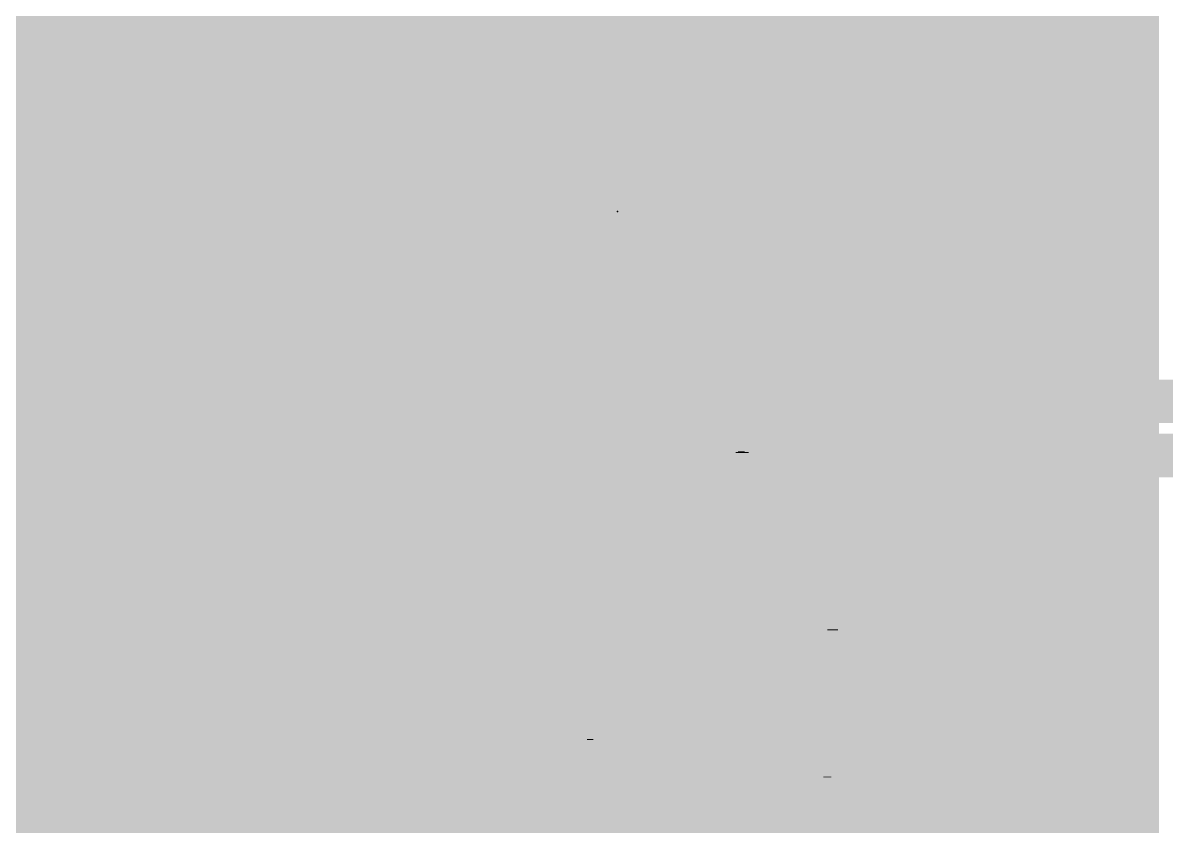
# Model space of a CAD drawing. Extents: x -21 to 66.3, y -17.3 to 56.8.
# Drawn here: x 25.67 to 36.39, y 18.37 to 25.9 of the extents above; entities that cross this region are included whole.
import ezdxf

# ---------------------------------------------------------------- set-up
doc = ezdxf.new("R2010")
doc.units = 0
for name, color, linetype in [('1', 12, 'CONTINUOUS'), ('16', 132, 'CONTINUOUS'), ('18', 110, 'CONTINUOUS'), ('21', 40, 'CONTINUOUS'), ('23', 53, 'CONTINUOUS'), ('52', 253, 'CONTINUOUS')]:
    doc.layers.add(name, color=color, linetype=linetype)

# ---------------------------------------------------------------- blocks, each defined once
blk = doc.blocks.new('RECT')
blk.add_solid([(-0.5, -0.5), (0.5, -0.5), (-0.5, 0.5), (0.5, 0.5)])
blk = doc.blocks.new('ROUNDV')
at = {"const_width": 0.5}
blk.add_lwpolyline([(0, -0.25, 1), (0, 0.25, 1), (0, -0.25)], format="xyb", dxfattribs=at)

msp = doc.modelspace()

# ---------------------------------------------------------------- linework, layer by layer
at = {"layer": '1', "const_width": 0.4064}
for points in [[(30.292, 26.513), (30.292, 25.588)], [(32.192, 25.588), (32.192, 26.513)], [(30.292, 25.588), (30.48, 25.4)], [(32.004, 25.4), (32.192, 25.588)], [(32.192, 24.13), (32.192, 25.588)], [(30.48, 25.4), (32.004, 25.4)], [(41.783, 22.352), (23.876, 22.352)], [(29.21, 19.304), (26.6954, 19.304)]]:
    msp.add_lwpolyline(points, dxfattribs=at)
at = {"layer": '1', "const_width": 0.2032}
for points in [[(30.3638, 25.6598, 1), (30.2202, 25.5162)], [(32.2936, 25.588, 1), (32.0904, 25.588)], [(32.2638, 25.5162, 1), (32.1202, 25.6598)], [(30.1904, 25.588, 1), (30.3936, 25.588)], [(32.0904, 25.588, 1), (32.2936, 25.588)], [(30.48, 25.5016, 1), (30.48, 25.2984)], [(30.4082, 25.3282, 1), (30.5518, 25.4718)], [(31.9322, 25.4718, 1), (32.0758, 25.3282)], [(32.004, 25.2984, 1), (32.004, 25.5016)], [(32.0904, 24.13, 1), (32.2936, 24.13)], [(26.6954, 19.4056, 1), (26.6954, 19.2024)], [(29.21, 19.2024, 1), (29.21, 19.4056)]]:
    msp.add_lwpolyline(points, format="xyb", dxfattribs=at)
at = {"layer": '16', "const_width": 0.4064}
for points in [[(12.192, 21.844), (38.608, 21.844)], [(11.43, 20.066), (28.194, 20.066)], [(28.194, 20.066), (28.956, 19.304)], [(11.684, 19.304), (26.416, 19.304)], [(26.416, 19.304), (30.226, 15.494)], [(28.956, 19.304), (29.21, 19.304)]]:
    msp.add_lwpolyline(points, dxfattribs=at)
at = {"layer": '16', "const_width": 0.2032}
for points in [[(28.2658, 20.1378, 1), (28.1222, 19.9942)], [(28.194, 19.9644, 1), (28.194, 20.1676)], [(26.4878, 19.3758, 1), (26.3442, 19.2322)], [(26.416, 19.2024, 1), (26.416, 19.4056)], [(28.956, 19.4056, 1), (28.956, 19.2024)], [(28.8842, 19.2322, 1), (29.0278, 19.3758)], [(29.21, 19.2024, 1), (29.21, 19.4056)]]:
    msp.add_lwpolyline(points, format="xyb", dxfattribs=at)
at = {"layer": '21', "const_width": 0.3048}
msp.add_lwpolyline([(31.242, 23.622), (31.242, 24.638)], dxfattribs=at)
at = {"layer": '21', "const_width": 0.1524}
for points in [[(31.3182, 24.638, 1), (31.1658, 24.638)], [(31.1658, 23.622, 1), (31.3182, 23.622)]]:
    msp.add_lwpolyline(points, format="xyb", dxfattribs=at)
at = {"layer": '23'}
msp.add_point((31.242, 24.13), dxfattribs=at)

# ---------------------------------------------------------------- block references
at = {"layer": '1'}
for p, xscale, yscale, rotation in [((30.292, 24.13), 1.3, 1.5, 180), ((32.192, 24.13), 1.3, 1.5, 180), ((26.6954, 20.574), 0.6604, 2.032, 270), ((26.6954, 19.304), 0.6604, 2.032, 270)]:
    msp.add_blockref('RECT', p, dxfattribs=dict(at, xscale=xscale, yscale=yscale, rotation=rotation))
at = {"layer": '18', "xscale": 0.8001, "yscale": 0.8001}
msp.add_blockref('ROUNDV', (29.21, 19.304), dxfattribs=at)
msp.add_blockref('ROUNDV', (29.21, 19.304), dxfattribs=at)
at = {"layer": '21'}
for p, xscale, yscale in [((32.4117, 21.872), 0.1219, 0.0077), ((32.404, 21.8796), 0.0609, 0.0076), ((32.4079, 21.7729), 0.3429, 0.0076), ((32.4079, 21.7653), 0.3429, 0.0076), ((32.4079, 21.7805), 0.3277, 0.0076), ((32.4117, 21.7881), 0.32, 0.0076), ((32.4117, 21.7958), 0.3048, 0.0077), ((32.4117, 21.811), 0.2896, 0.0076), ((32.4117, 21.8034), 0.2896, 0.0076), ((32.4117, 21.8186), 0.2743, 0.0076), ((32.4117, 21.8262), 0.2591, 0.0076), ((32.4117, 21.8339), 0.2438, 0.0077), ((32.4117, 21.8415), 0.2286, 0.0076), ((32.4155, 21.8491), 0.2058, 0.0076), ((32.4117, 21.8567), 0.1829, 0.0076), ((32.4117, 21.8643), 0.1524, 0.0076), ((32.3888, 21.6662), 0.4572, 0.0076), ((32.3888, 21.6586), 0.4572, 0.0076), ((32.3888, 21.6738), 0.442, 0.0076), ((32.3927, 21.6891), 0.4343, 0.0076), ((32.3927, 21.6815), 0.4343, 0.0077), ((32.3927, 21.6967), 0.4191, 0.0076), ((32.3965, 21.7043), 0.4115, 0.0076), ((32.4002, 21.7119), 0.4039, 0.0076), ((32.3965, 21.7196), 0.3963, 0.0077), ((32.4002, 21.7272), 0.3887, 0.0076), ((32.4002, 21.7424), 0.3733, 0.0076), ((32.4041, 21.7348), 0.381, 0.0076), ((32.404, 21.75), 0.3657, 0.0076), ((32.404, 21.7577), 0.3505, 0.0077), ((32.3621, 21.5519), 0.5715, 0.0076), ((32.3659, 21.5595), 0.5639, 0.0076), ((32.3698, 21.5672), 0.5563, 0.0077), ((32.3698, 21.5824), 0.541, 0.0076), ((32.3698, 21.5748), 0.541, 0.0076), ((32.3736, 21.59), 0.5334, 0.0076), ((32.3736, 21.6053), 0.5182, 0.0077), ((32.3774, 21.5976), 0.5258, 0.0076), ((32.3774, 21.6129), 0.5106, 0.0076), ((32.3812, 21.6205), 0.503, 0.0076), ((32.3812, 21.6357), 0.4876, 0.0076), ((32.3812, 21.6281), 0.4876, 0.0076), ((32.385, 21.6434), 0.48, 0.0077), ((32.385, 21.651), 0.4648, 0.0076), ((32.3431, 21.4452), 0.6858, 0.0076), ((32.3469, 21.4529), 0.6782, 0.0077), ((32.3469, 21.4605), 0.663, 0.0076), ((32.3508, 21.4757), 0.6553, 0.0076), ((32.3508, 21.4681), 0.6553, 0.0076), ((32.3508, 21.4833), 0.6401, 0.0076), ((32.3546, 21.4986), 0.6325, 0.0076), ((32.3546, 21.491), 0.6325, 0.0077), ((32.3545, 21.5062), 0.6172, 0.0076), ((32.3583, 21.5138), 0.6096, 0.0076), ((32.3621, 21.5214), 0.6019, 0.0076), ((32.3584, 21.5291), 0.5943, 0.0077), ((32.3621, 21.5367), 0.5867, 0.0076), ((32.3659, 21.5443), 0.5791, 0.0076), ((32.3203, 21.3386), 0.7925, 0.0077), ((32.324, 21.3462), 0.7849, 0.0076), ((32.3279, 21.3538), 0.7773, 0.0076), ((32.3279, 21.369), 0.762, 0.0076), ((32.3279, 21.3614), 0.762, 0.0076), ((32.3317, 21.3767), 0.7544, 0.0077), ((32.3317, 21.3919), 0.7391, 0.0076), ((32.3355, 21.3843), 0.7468, 0.0076), ((32.3355, 21.3995), 0.7315, 0.0076), ((32.3392, 21.4071), 0.7239, 0.0076), ((32.3393, 21.4224), 0.7086, 0.0076), ((32.3393, 21.4148), 0.7086, 0.0077), ((32.3431, 21.43), 0.701, 0.0076), ((32.3431, 21.4376), 0.6858, 0.0076), ((32.3012, 21.2319), 0.9068, 0.0076), ((32.305, 21.2395), 0.8992, 0.0076), ((32.305, 21.2547), 0.884, 0.0076), ((32.305, 21.2471), 0.884, 0.0076), ((32.3088, 21.2624), 0.8763, 0.0077), ((32.3088, 21.27), 0.861, 0.0076), ((32.3126, 21.2852), 0.8534, 0.0076), ((32.3126, 21.2776), 0.8534, 0.0076), ((32.3126, 21.2928), 0.8382, 0.0076), ((32.3164, 21.3081), 0.8306, 0.0076), ((32.3164, 21.3005), 0.8306, 0.0077), ((32.3165, 21.3157), 0.8153, 0.0076), ((32.3203, 21.3233), 0.8077, 0.0076), ((32.324, 21.3309), 0.8001, 0.0076), ((32.2784, 21.1252), 1.0135, 0.0076), ((32.2822, 21.1328), 1.0059, 0.0076), ((32.2859, 21.1404), 0.9983, 0.0076), ((32.2821, 21.1481), 0.9906, 0.0077), ((32.2859, 21.1557), 0.9829, 0.0076), ((32.2898, 21.1633), 0.9753, 0.0076), ((32.2898, 21.1785), 0.9601, 0.0076), ((32.2898, 21.1709), 0.9601, 0.0076), ((32.2936, 21.1862), 0.9525, 0.0077), ((32.2936, 21.2014), 0.9373, 0.0076), ((32.2974, 21.1938), 0.9449, 0.0076), ((32.2974, 21.209), 0.9296, 0.0076), ((32.3012, 21.2166), 0.922, 0.0076), ((32.3012, 21.2243), 0.9068, 0.0077), ((32.2593, 21.0185), 1.1278, 0.0076), ((32.2593, 21.0109), 1.1278, 0.0076), ((32.2631, 21.0261), 1.1202, 0.0076), ((32.263, 21.0414), 1.1049, 0.0076), ((32.263, 21.0338), 1.1049, 0.0077), ((32.2669, 21.049), 1.0972, 0.0076), ((32.2669, 21.0642), 1.082, 0.0076), ((32.2669, 21.0566), 1.082, 0.0076), ((32.2707, 21.0719), 1.0744, 0.0077), ((32.2707, 21.0795), 1.0592, 0.0076), ((32.2745, 21.0947), 1.0516, 0.0076), ((32.2745, 21.0871), 1.0516, 0.0076), ((32.2746, 21.1023), 1.0363, 0.0076), ((32.2784, 21.11), 1.0287, 0.0077), ((32.2822, 21.1176), 1.0211, 0.0076), ((32.2478, 20.9042), 1.2269, 0.0076), ((32.2478, 20.9195), 1.2115, 0.0077), ((32.2478, 20.9118), 1.2115, 0.0076), ((32.2478, 20.9347), 1.1963, 0.0076), ((32.2517, 20.9271), 1.2039, 0.0076), ((32.2517, 20.9499), 1.1887, 0.0076), ((32.2517, 20.9423), 1.1887, 0.0076), ((32.2517, 20.9652), 1.1735, 0.0076), ((32.2517, 20.9576), 1.1735, 0.0077), ((32.2555, 20.9804), 1.1659, 0.0076), ((32.2555, 20.9728), 1.1659, 0.0076), ((32.2555, 20.988), 1.1506, 0.0076), ((32.2593, 21.0033), 1.143, 0.0076), ((32.2593, 20.9957), 1.143, 0.0077), ((32.2402, 20.7975), 1.303, 0.0076), ((32.2402, 20.8204), 1.2878, 0.0076), ((32.2402, 20.8128), 1.2878, 0.0076), ((32.2402, 20.8052), 1.2878, 0.0077), ((32.2403, 20.8356), 1.2725, 0.0076), ((32.2441, 20.828), 1.2801, 0.0076), ((32.2441, 20.8585), 1.2649, 0.0076), ((32.2441, 20.8509), 1.2649, 0.0076), ((32.2441, 20.8433), 1.2649, 0.0077), ((32.2441, 20.8737), 1.2497, 0.0076), ((32.2441, 20.8661), 1.2497, 0.0076), ((32.2478, 20.8814), 1.2421, 0.0077), ((32.2441, 20.889), 1.2345, 0.0076), ((32.2478, 20.8966), 1.2269, 0.0076), ((32.2326, 20.6985), 1.3488, 0.0076), ((32.2326, 20.6909), 1.3488, 0.0077), ((32.2326, 20.729), 1.3335, 0.0077), ((32.2365, 20.7213), 1.3411, 0.0076), ((32.2365, 20.7137), 1.3411, 0.0076), ((32.2365, 20.7061), 1.3411, 0.0076), ((32.2365, 20.7518), 1.3259, 0.0076), ((32.2365, 20.7442), 1.3259, 0.0076), ((32.2365, 20.7366), 1.3259, 0.0076), ((32.2364, 20.7747), 1.3106, 0.0076), ((32.2364, 20.7671), 1.3106, 0.0077), ((32.2403, 20.7594), 1.3183, 0.0076), ((32.2402, 20.7899), 1.303, 0.0076), ((32.2402, 20.7823), 1.303, 0.0076), ((30.4038, 20.5842), 1.1506, 0.0076), ((30.3886, 20.5918), 1.0744, 0.0076), ((30.2133, 20.5994), 0.602, 0.0076), ((32.2288, 20.6299), 1.3716, 0.0076), ((32.2288, 20.6223), 1.3716, 0.0076), ((32.2288, 20.6147), 1.3716, 0.0077), ((32.2288, 20.607), 1.3716, 0.0076), ((32.2288, 20.5994), 1.3716, 0.0076), ((32.2288, 20.5918), 1.3716, 0.0076), ((32.2288, 20.5842), 1.3716, 0.0076), ((32.2288, 20.668), 1.3564, 0.0076), ((32.2326, 20.6604), 1.364, 0.0076), ((32.2326, 20.6528), 1.364, 0.0077), ((32.2326, 20.6451), 1.364, 0.0076), ((32.2326, 20.6375), 1.364, 0.0076), ((32.2326, 20.6832), 1.3488, 0.0076), ((32.2326, 20.6756), 1.3488, 0.0076), ((30.5181, 20.4775), 1.5774, 0.0076), ((30.4991, 20.5004), 1.524, 0.0077), ((30.5067, 20.4927), 1.5392, 0.0076), ((30.5143, 20.4851), 1.5544, 0.0076), ((30.4953, 20.508), 1.5011, 0.0076), ((30.48, 20.5232), 1.4554, 0.0076), ((30.4877, 20.5156), 1.4707, 0.0076), ((30.4724, 20.5308), 1.425, 0.0076), ((30.4533, 20.5461), 1.3716, 0.0076), ((30.4648, 20.5385), 1.3945, 0.0077), ((30.4458, 20.5537), 1.3411, 0.0076), ((30.4381, 20.5613), 1.2954, 0.0076), ((30.4267, 20.5689), 1.2573, 0.0076), ((30.4191, 20.5766), 1.2115, 0.0077), ((32.225, 20.5766), 1.3792, 0.0077), ((32.225, 20.5689), 1.3792, 0.0076), ((32.225, 20.5613), 1.3792, 0.0076), ((32.225, 20.5537), 1.3792, 0.0076), ((32.225, 20.5461), 1.3792, 0.0076), ((32.225, 20.5385), 1.3792, 0.0077), ((32.225, 20.5308), 1.3792, 0.0076), ((32.225, 20.5232), 1.3792, 0.0076), ((32.225, 20.5156), 1.3792, 0.0076), ((32.225, 20.508), 1.3792, 0.0076), ((32.225, 20.5004), 1.3792, 0.0077), ((32.225, 20.4927), 1.3792, 0.0076), ((32.225, 20.4851), 1.3792, 0.0076), ((32.225, 20.4775), 1.3792, 0.0076), ((30.5562, 20.4165), 1.684, 0.0076), ((30.5257, 20.4623), 1.6078, 0.0077), ((30.5334, 20.4546), 1.6231, 0.0076), ((30.5372, 20.447), 1.6307, 0.0076), ((30.5448, 20.4394), 1.6459, 0.0076), ((30.5486, 20.4318), 1.6536, 0.0076), ((30.5562, 20.4242), 1.6688, 0.0077), ((30.5638, 20.4089), 1.684, 0.0076), ((30.5677, 20.4013), 1.6917, 0.0076), ((30.5753, 20.3937), 1.7069, 0.0076), ((30.5791, 20.3861), 1.7145, 0.0077), ((30.5829, 20.3784), 1.7221, 0.0076), ((30.5219, 20.4699), 1.585, 0.0076), ((30.5905, 20.3708), 1.7222, 0.0076), ((32.225, 20.4699), 1.3792, 0.0076), ((32.225, 20.4623), 1.3792, 0.0077), ((32.225, 20.4546), 1.3792, 0.0076), ((32.225, 20.447), 1.3792, 0.0076), ((32.2212, 20.4394), 1.3716, 0.0076), ((32.225, 20.4318), 1.364, 0.0076), ((32.225, 20.4242), 1.364, 0.0077), ((32.225, 20.4165), 1.364, 0.0076), ((32.225, 20.4089), 1.364, 0.0076), ((32.225, 20.4013), 1.364, 0.0076), ((32.2212, 20.3937), 1.3564, 0.0076), ((32.2212, 20.3861), 1.3564, 0.0077), ((32.225, 20.3784), 1.3488, 0.0076), ((32.225, 20.3708), 1.3488, 0.0076), ((30.5943, 20.3632), 1.7298, 0.0076), ((30.5981, 20.3556), 1.7374, 0.0076), ((30.6058, 20.348), 1.7373, 0.0077), ((30.6096, 20.3403), 1.7449, 0.0076), ((30.6172, 20.3327), 1.745, 0.0076), ((30.621, 20.3251), 1.7526, 0.0076), ((30.6286, 20.3175), 1.7526, 0.0076), ((30.6362, 20.3099), 1.7526, 0.0077), ((30.6362, 20.3022), 1.7526, 0.0076), ((30.6438, 20.2946), 1.7526, 0.0076), ((30.6515, 20.287), 1.7526, 0.0076), ((30.6553, 20.2794), 1.7602, 0.0076), ((30.6591, 20.2718), 1.7526, 0.0077), ((30.6667, 20.2641), 1.7526, 0.0076), ((32.225, 20.3632), 1.3488, 0.0076), ((32.2212, 20.3556), 1.3411, 0.0076), ((32.2212, 20.348), 1.3411, 0.0077), ((32.2249, 20.3403), 1.3335, 0.0076), ((32.2249, 20.3327), 1.3335, 0.0076), ((32.2212, 20.3251), 1.3259, 0.0076), ((32.225, 20.3175), 1.3182, 0.0076), ((32.225, 20.3099), 1.3182, 0.0077), ((32.225, 20.3022), 1.3182, 0.0076), ((32.2212, 20.2946), 1.3106, 0.0076), ((32.225, 20.287), 1.303, 0.0076), ((32.225, 20.2794), 1.303, 0.0076), ((32.2212, 20.2718), 1.2954, 0.0077), ((32.225, 20.2641), 1.2878, 0.0076), ((30.6705, 20.2565), 1.7602, 0.0076), ((30.6781, 20.2489), 1.7602, 0.0076), ((30.6819, 20.2413), 1.7526, 0.0076), ((30.6896, 20.2337), 1.7526, 0.0077), ((30.6934, 20.226), 1.7602, 0.0076), ((30.6972, 20.2184), 1.7526, 0.0076), ((30.7048, 20.2108), 1.7526, 0.0076), ((30.7124, 20.2032), 1.7526, 0.0076), ((30.7124, 20.1956), 1.7526, 0.0077), ((30.72, 20.1879), 1.7526, 0.0076), ((30.7277, 20.1803), 1.7526, 0.0076), ((30.7277, 20.1727), 1.7526, 0.0076), ((30.7353, 20.1651), 1.7526, 0.0076), ((30.9677, 20.1575), 2.2022, 0.0077), ((32.2212, 20.2565), 1.2802, 0.0076), ((32.2212, 20.2489), 1.2802, 0.0076), ((31.8592, 20.2337), 0.541, 0.0077), ((31.8669, 20.2413), 0.5563, 0.0076), ((31.8592, 20.226), 0.5258, 0.0076), ((31.8554, 20.2184), 0.5182, 0.0076), ((31.8516, 20.2108), 0.5106, 0.0076), ((31.8478, 20.1956), 0.4876, 0.0077), ((31.844, 20.1879), 0.48, 0.0076), ((31.8517, 20.2032), 0.4953, 0.0076), ((31.8478, 20.1803), 0.4724, 0.0076), ((31.844, 20.1727), 0.4648, 0.0076), ((31.844, 20.1651), 0.4496, 0.0076), ((32.5336, 20.2413), 0.6554, 0.0076), ((32.5336, 20.2337), 0.64, 0.0077), ((32.5374, 20.226), 0.6324, 0.0076), ((32.5374, 20.2184), 0.6172, 0.0076), ((32.5412, 20.2108), 0.6096, 0.0076), ((32.5374, 20.2032), 0.602, 0.0076), ((32.5412, 20.1956), 0.5944, 0.0077), ((32.5374, 20.1879), 0.5868, 0.0076), ((32.5374, 20.1727), 0.5715, 0.0076), ((32.5374, 20.1651), 0.5715, 0.0076), ((32.5412, 20.1803), 0.5791, 0.0076), ((32.5374, 20.1575), 0.5562, 0.0077), ((33.2803, 20.1575), 0.6401, 0.0077), ((33.2766, 20.1651), 0.6019, 0.0076), ((33.2766, 20.1727), 0.5563, 0.0076), ((33.2766, 20.1803), 0.4953, 0.0076), ((33.269, 20.1879), 0.4343, 0.0076), ((33.269, 20.1956), 0.3581, 0.0077), ((33.2651, 20.2032), 0.2591, 0.0076), ((33.2613, 20.2108), 0.099, 0.0076), ((30.9677, 20.1498), 2.187, 0.0076), ((30.9677, 20.1422), 2.187, 0.0076), ((30.9677, 20.1346), 2.1717, 0.0076), ((30.9715, 20.127), 2.164, 0.0076), ((30.9715, 20.1194), 2.1488, 0.0077), ((30.9715, 20.1117), 2.1488, 0.0076), ((30.9715, 20.1041), 2.1336, 0.0076), ((30.9753, 20.0965), 2.126, 0.0076), ((30.9791, 20.0889), 2.1184, 0.0076), ((30.9753, 20.0813), 2.1108, 0.0077), ((30.9792, 20.0736), 2.1031, 0.0076), ((30.9792, 20.066), 2.0879, 0.0076), ((30.9792, 20.0584), 2.0879, 0.0076), ((30.983, 20.0508), 2.0803, 0.0076), ((32.5374, 20.1498), 0.5562, 0.0076), ((32.5336, 20.1422), 0.5486, 0.0076), ((32.5336, 20.1346), 0.5334, 0.0076), ((32.5336, 20.127), 0.5334, 0.0076), ((32.5298, 20.1194), 0.5258, 0.0077), ((32.526, 20.1117), 0.5182, 0.0076), ((32.526, 20.1041), 0.5182, 0.0076), ((32.5222, 20.0965), 0.5105, 0.0076), ((32.5222, 20.0889), 0.4953, 0.0076), ((32.5183, 20.0813), 0.4877, 0.0077), ((32.5183, 20.0736), 0.4877, 0.0076), ((32.5145, 20.066), 0.4801, 0.0076), ((32.5069, 20.0508), 0.4648, 0.0076), ((32.5108, 20.0584), 0.4725, 0.0076), ((33.3565, 20.0508), 1.1583, 0.0076), ((33.349, 20.0584), 1.1277, 0.0076), ((33.3413, 20.066), 1.0973, 0.0076), ((33.3375, 20.0736), 1.0592, 0.0076), ((33.3261, 20.0813), 1.0211, 0.0077), ((33.3223, 20.0889), 0.983, 0.0076), ((33.3147, 20.0965), 0.9525, 0.0076), ((33.3108, 20.1041), 0.9144, 0.0076), ((33.3032, 20.1117), 0.8839, 0.0076), ((33.2994, 20.1194), 0.8458, 0.0077), ((33.2956, 20.127), 0.8078, 0.0076), ((33.2918, 20.1346), 0.7696, 0.0076), ((33.2842, 20.1422), 0.7239, 0.0076), ((33.2804, 20.1498), 0.6858, 0.0076), ((30.9829, 20.0432), 2.065, 0.0077), ((30.9867, 20.0355), 2.0574, 0.0076), ((30.9867, 20.0279), 2.0574, 0.0076), ((30.9906, 20.0203), 2.0497, 0.0076), ((30.9906, 20.0127), 2.0345, 0.0076), ((30.9944, 20.0051), 2.0269, 0.0077), ((30.9944, 19.9974), 2.0269, 0.0076), ((30.9982, 19.9898), 2.0193, 0.0076), ((30.9982, 19.9822), 2.0041, 0.0076), ((31.002, 19.9746), 1.9964, 0.0076), ((31.002, 19.967), 1.9964, 0.0077), ((31.0058, 19.9593), 1.9888, 0.0076), ((31.0096, 19.9517), 1.9812, 0.0076), ((31.0058, 19.9441), 1.9736, 0.0076), ((32.5069, 20.0432), 0.4648, 0.0077), ((32.5031, 20.0355), 0.4572, 0.0076), ((32.4993, 20.0279), 0.4496, 0.0076), ((32.4955, 20.0203), 0.442, 0.0076), ((32.4917, 20.0127), 0.4344, 0.0076), ((32.4917, 20.0051), 0.4344, 0.0077), ((32.4841, 19.9898), 0.4191, 0.0076), ((33.2118, 19.9822), 1.8745, 0.0076), ((33.2232, 19.9746), 1.8974, 0.0076), ((33.2499, 19.9593), 1.9507, 0.0076), ((33.2613, 19.9517), 1.9736, 0.0076), ((33.2728, 19.9441), 1.9965, 0.0076), ((32.4879, 19.9974), 0.4267, 0.0076), ((33.2385, 19.967), 1.9279, 0.0077), ((33.4137, 19.9898), 1.425, 0.0076), ((33.4061, 19.9974), 1.3944, 0.0076), ((33.3985, 20.0051), 1.364, 0.0077), ((33.3909, 20.0127), 1.3335, 0.0076), ((33.387, 20.0203), 1.2954, 0.0076), ((33.3757, 20.0279), 1.2573, 0.0076), ((33.368, 20.0355), 1.2268, 0.0076), ((33.3604, 20.0432), 1.1963, 0.0077), ((31.0096, 19.9365), 1.966, 0.0076), ((31.0134, 19.9289), 1.9584, 0.0077), ((31.0173, 19.9212), 1.9507, 0.0076), ((31.0173, 19.9136), 1.9507, 0.0076), ((31.0211, 19.906), 1.9431, 0.0076), ((31.0249, 19.8984), 1.9355, 0.0076), ((31.0249, 19.8908), 1.9203, 0.0077), ((31.0249, 19.8831), 1.9203, 0.0076), ((31.0287, 19.8755), 1.9127, 0.0076), ((31.0325, 19.8679), 1.905, 0.0076), ((31.0363, 19.8603), 1.8974, 0.0076), ((31.0363, 19.8527), 1.8974, 0.0077), ((31.0401, 19.845), 1.8898, 0.0076), ((31.0439, 19.8374), 1.8822, 0.0076), ((33.3946, 19.845), 2.2707, 0.0076), ((33.3756, 19.8679), 2.2326, 0.0076), ((33.3833, 19.8603), 2.2479, 0.0076), ((33.3871, 19.8527), 2.2555, 0.0077), ((33.3985, 19.8374), 2.2784, 0.0076), ((33.3032, 19.9212), 2.0726, 0.0076), ((33.3299, 19.906), 2.126, 0.0076), ((33.3413, 19.8984), 2.1488, 0.0076), ((33.3718, 19.8755), 2.2098, 0.0076), ((33.3147, 19.9136), 2.0955, 0.0076), ((33.3528, 19.8908), 2.1717, 0.0077), ((33.3604, 19.8831), 2.1869, 0.0076), ((33.2842, 19.9365), 2.0193, 0.0076), ((33.2956, 19.9289), 2.0422, 0.0077), ((31.0477, 19.8298), 1.8746, 0.0076), ((31.0477, 19.8222), 1.8746, 0.0076), ((31.0516, 19.8146), 1.8669, 0.0077), ((31.0554, 19.8069), 1.8593, 0.0076), ((31.0554, 19.7993), 1.8593, 0.0076), ((30.7048, 19.7917), 1.143, 0.0076), ((30.6934, 19.7841), 1.1049, 0.0076), ((30.6896, 19.7765), 1.0821, 0.0077), ((30.6858, 19.7688), 1.0745, 0.0076), ((30.6858, 19.7612), 1.0591, 0.0076), ((30.6896, 19.7536), 1.0515, 0.0076), ((30.6896, 19.746), 1.0363, 0.0076), ((30.6896, 19.7384), 1.0363, 0.0077), ((30.6934, 19.7307), 1.0287, 0.0076), ((31.6726, 19.7917), 0.6249, 0.0076), ((31.6954, 19.7841), 0.5792, 0.0076), ((31.7107, 19.7765), 0.5487, 0.0077), ((31.7221, 19.7688), 0.5258, 0.0076), ((31.7335, 19.7612), 0.503, 0.0076), ((31.745, 19.7536), 0.4801, 0.0076), ((31.7526, 19.746), 0.4649, 0.0076), ((31.764, 19.7384), 0.442, 0.0077), ((31.7716, 19.7307), 0.4268, 0.0076), ((33.4023, 19.7307), 2.3622, 0.0076), ((33.4061, 19.746), 2.3546, 0.0076), ((33.4061, 19.7384), 2.3546, 0.0077), ((33.4061, 19.7688), 2.3394, 0.0076), ((33.4099, 19.7612), 2.347, 0.0076), ((33.4099, 19.7536), 2.347, 0.0076), ((33.4099, 19.7841), 2.3318, 0.0076), ((33.4099, 19.7765), 2.3318, 0.0077), ((33.4061, 19.7993), 2.3241, 0.0076), ((33.4061, 19.7917), 2.3241, 0.0076), ((33.3985, 19.8298), 2.2936, 0.0076), ((33.4023, 19.8222), 2.3012, 0.0076), ((33.4023, 19.8146), 2.3012, 0.0077), ((33.4061, 19.8069), 2.3088, 0.0076), ((30.6972, 19.7231), 1.0211, 0.0076), ((30.701, 19.7155), 1.0134, 0.0076), ((30.701, 19.7079), 1.0134, 0.0076), ((30.7048, 19.7003), 1.0058, 0.0077), ((30.7086, 19.6926), 0.9982, 0.0076), ((30.7124, 19.685), 1.0058, 0.0076), ((30.7162, 19.6774), 0.9982, 0.0076), ((30.7239, 19.6698), 0.9983, 0.0076), ((30.7277, 19.6622), 0.9906, 0.0077), ((30.7315, 19.6545), 0.9982, 0.0076), ((30.7391, 19.6469), 0.9982, 0.0076), ((30.7429, 19.6393), 0.9906, 0.0076), ((30.7505, 19.6317), 0.9906, 0.0076), ((30.7543, 19.6241), 0.9982, 0.0077), ((31.7831, 19.7231), 0.4191, 0.0076), ((31.7907, 19.7155), 0.4039, 0.0076), ((31.7983, 19.7079), 0.3886, 0.0076), ((31.8021, 19.7003), 0.381, 0.0077), ((31.8097, 19.6926), 0.3658, 0.0076), ((31.8212, 19.685), 0.3581, 0.0076), ((31.825, 19.6774), 0.3505, 0.0076), ((31.8326, 19.6698), 0.3353, 0.0076), ((31.8364, 19.6622), 0.3277, 0.0077), ((31.8478, 19.6545), 0.32, 0.0076), ((31.8516, 19.6469), 0.3124, 0.0076), ((31.8554, 19.6393), 0.3048, 0.0076), ((31.8669, 19.6317), 0.2971, 0.0076), ((31.8707, 19.6241), 0.2895, 0.0077), ((33.368, 19.6241), 2.4003, 0.0077), ((33.3757, 19.6393), 2.4003, 0.0076), ((33.3757, 19.6317), 2.4003, 0.0076), ((33.3794, 19.6469), 2.3927, 0.0076), ((33.3871, 19.6622), 2.3927, 0.0077), ((33.3871, 19.6545), 2.3927, 0.0076), ((33.3909, 19.6774), 2.3851, 0.0076), ((33.3909, 19.6698), 2.3851, 0.0076), ((33.3985, 19.6926), 2.3851, 0.0076), ((33.3985, 19.685), 2.3851, 0.0076), ((33.4023, 19.7079), 2.3774, 0.0076), ((33.4023, 19.7003), 2.3774, 0.0077), ((33.4023, 19.7231), 2.3622, 0.0076), ((33.4061, 19.7155), 2.3698, 0.0076), ((30.762, 19.6164), 0.9983, 0.0076), ((30.7696, 19.6088), 0.9982, 0.0076), ((30.7772, 19.6012), 0.9982, 0.0076), ((30.781, 19.5936), 1.0058, 0.0076), ((30.7886, 19.586), 1.0058, 0.0077), ((30.7963, 19.5783), 1.0059, 0.0076), ((30.8001, 19.5707), 1.0135, 0.0076), ((30.8077, 19.5631), 1.0135, 0.0076), ((30.8153, 19.5555), 1.0134, 0.0076), ((30.8268, 19.5479), 1.0211, 0.0077), ((30.8344, 19.5402), 1.0211, 0.0076), ((30.842, 19.5326), 1.0363, 0.0076), ((30.8496, 19.525), 1.0363, 0.0076), ((30.861, 19.5174), 1.044, 0.0076), ((30.8687, 19.5098), 1.0439, 0.0077), ((31.8783, 19.6164), 0.2896, 0.0076), ((31.8859, 19.6088), 0.2896, 0.0076), ((31.8897, 19.6012), 0.282, 0.0076), ((31.8974, 19.5936), 0.2819, 0.0076), ((31.905, 19.586), 0.2819, 0.0077), ((31.9164, 19.5783), 0.2896, 0.0076), ((33.1508, 19.5707), 2.7432, 0.0076), ((32.2021, 19.5631), 0.8306, 0.0076), ((32.1831, 19.5555), 0.7772, 0.0076), ((32.1641, 19.5479), 0.7391, 0.0077), ((32.1526, 19.5402), 0.701, 0.0076), ((32.1335, 19.525), 0.6477, 0.0076), ((32.145, 19.5326), 0.6706, 0.0076), ((32.1259, 19.5174), 0.6172, 0.0076), ((32.1183, 19.5098), 0.602, 0.0077), ((33.3223, 19.5783), 2.4155, 0.0076), ((33.3337, 19.586), 2.408, 0.0077), ((33.3413, 19.5936), 2.4079, 0.0076), ((33.349, 19.6012), 2.4079, 0.0076), ((33.3565, 19.6088), 2.4079, 0.0076), ((33.3604, 19.6164), 2.4003, 0.0076), ((33.6652, 19.5631), 1.6993, 0.0076), ((33.6804, 19.5555), 1.6536, 0.0076), ((33.6842, 19.5479), 1.6154, 0.0077), ((33.688, 19.5402), 1.5926, 0.0076), ((33.6919, 19.5326), 1.5697, 0.0076), ((33.6919, 19.525), 1.5393, 0.0076), ((33.6918, 19.5174), 1.524, 0.0076), ((33.6919, 19.5098), 1.5087, 0.0077), ((30.8801, 19.5021), 1.0515, 0.0076), ((30.8877, 19.4945), 1.0516, 0.0076), ((30.8991, 19.4869), 1.0592, 0.0076), ((30.9105, 19.4793), 1.0668, 0.0076), ((30.922, 19.4717), 1.0744, 0.0077), ((30.9334, 19.464), 1.082, 0.0076), ((30.9411, 19.4564), 1.0973, 0.0076), ((30.9563, 19.4488), 1.1125, 0.0076), ((30.9677, 19.4412), 1.1202, 0.0076), ((30.9868, 19.4336), 1.1277, 0.0077), ((30.9982, 19.4259), 1.1354, 0.0076), ((31.0172, 19.4183), 1.1582, 0.0076), ((31.0363, 19.4107), 1.1811, 0.0076), ((31.0629, 19.4031), 1.2192, 0.0076), ((32.0192, 19.4031), 0.5257, 0.0076), ((32.0383, 19.4107), 0.503, 0.0076), ((32.046, 19.4183), 0.4877, 0.0076), ((32.0536, 19.4259), 0.4877, 0.0076), ((32.065, 19.4412), 0.4953, 0.0076), ((32.0612, 19.4336), 0.4877, 0.0077), ((32.0725, 19.4488), 0.4953, 0.0076), ((32.1145, 19.5021), 0.5792, 0.0076), ((32.0916, 19.4793), 0.5334, 0.0076), ((32.0878, 19.4717), 0.5258, 0.0077), ((32.0802, 19.464), 0.5106, 0.0076), ((32.0764, 19.4564), 0.503, 0.0076), ((32.1069, 19.4945), 0.5639, 0.0076), ((32.0993, 19.4869), 0.5487, 0.0076), ((33.608, 19.4031), 1.3716, 0.0076), ((33.6195, 19.4107), 1.3793, 0.0076), ((33.6309, 19.4259), 1.3868, 0.0076), ((33.6271, 19.4183), 1.3792, 0.0076), ((33.6881, 19.5021), 1.4859, 0.0076), ((33.6423, 19.4336), 1.3944, 0.0077), ((33.6613, 19.4564), 1.4173, 0.0076), ((33.6842, 19.4869), 1.463, 0.0076), ((33.6766, 19.4793), 1.4478, 0.0076), ((33.6728, 19.4717), 1.4402, 0.0077), ((33.6881, 19.4945), 1.4707, 0.0076), ((33.6652, 19.464), 1.4249, 0.0076), ((33.6576, 19.4488), 1.4097, 0.0076), ((33.65, 19.4412), 1.3945, 0.0076), ((31.3716, 19.3955), 1.8211, 0.0077), ((31.3754, 19.3878), 1.8135, 0.0076), ((31.3792, 19.3802), 1.8059, 0.0076), ((31.3868, 19.3726), 1.7907, 0.0076), ((31.3906, 19.365), 1.783, 0.0076), ((31.3944, 19.3574), 1.7754, 0.0077), ((31.4021, 19.3497), 1.7755, 0.0076), ((31.4097, 19.3421), 1.7603, 0.0076), ((31.4173, 19.3345), 1.7602, 0.0076), ((31.4249, 19.3269), 1.7602, 0.0076), ((31.4401, 19.3193), 1.7602, 0.0077), ((31.4516, 19.3116), 1.7679, 0.0076), ((31.4668, 19.304), 1.7678, 0.0076), ((31.4821, 19.2964), 1.7679, 0.0076), ((33.4175, 19.2964), 1.463, 0.0076), ((33.4366, 19.304), 1.4402, 0.0076), ((33.4595, 19.3116), 1.4249, 0.0076), ((33.4747, 19.3193), 1.4097, 0.0077), ((33.4899, 19.3269), 1.3944, 0.0076), ((33.5052, 19.3345), 1.3945, 0.0076), ((33.5166, 19.3421), 1.3868, 0.0076), ((33.5356, 19.3497), 1.3792, 0.0076), ((33.5433, 19.3574), 1.3793, 0.0077), ((33.5547, 19.365), 1.3716, 0.0076), ((33.5699, 19.3726), 1.3716, 0.0076), ((33.5775, 19.3802), 1.3716, 0.0076), ((33.589, 19.3878), 1.364, 0.0076), ((33.6004, 19.3955), 1.3716, 0.0077), ((31.5011, 19.2888), 1.7907, 0.0076), ((31.5354, 19.2812), 1.8288, 0.0077), ((32.3774, 19.2735), 3.4824, 0.0076), ((32.3774, 19.2659), 3.4518, 0.0076), ((32.3812, 19.2583), 3.429, 0.0076), ((32.385, 19.2507), 3.4062, 0.0076), ((32.385, 19.2431), 3.3756, 0.0077), ((32.3888, 19.2354), 3.3528, 0.0076), ((32.3927, 19.2278), 3.3147, 0.0076), ((32.4002, 19.2202), 3.2843, 0.0076), ((32.4079, 19.2126), 3.2537, 0.0076), ((32.4117, 19.205), 3.2156, 0.0077), ((32.4231, 19.1973), 3.1776, 0.0076), ((32.4345, 19.1897), 3.1242, 0.0076), ((33.3565, 19.2812), 1.5393, 0.0077), ((33.3909, 19.2888), 1.4859, 0.0076), ((31.2268, 19.083), 0.7544, 0.0076), ((31.2382, 19.0907), 0.7468, 0.0077), ((31.2535, 19.0983), 0.7467, 0.0076), ((31.2611, 19.1059), 0.7467, 0.0076), ((31.2801, 19.1135), 0.7392, 0.0076), ((31.2916, 19.1211), 0.7315, 0.0076), ((31.3068, 19.1288), 0.7315, 0.0077), ((30.9868, 19.1821), 0.0609, 0.0076), ((31.3259, 19.1364), 0.7239, 0.0076), ((31.3449, 19.144), 0.7163, 0.0076), ((31.364, 19.1516), 0.7087, 0.0076), ((31.383, 19.1592), 0.701, 0.0076), ((31.4097, 19.1669), 0.6935, 0.0077), ((31.4325, 19.1745), 0.6934, 0.0076), ((32.5526, 19.1821), 2.8727, 0.0076), ((32.9108, 19.1745), 2.1412, 0.0076), ((32.9108, 19.1669), 2.1108, 0.0077), ((32.9108, 19.1592), 2.0955, 0.0076), ((32.907, 19.1516), 2.0726, 0.0076), ((32.907, 19.144), 2.0574, 0.0076), ((32.9032, 19.1364), 2.0498, 0.0076), ((32.8993, 19.1288), 2.0269, 0.0077), ((32.0192, 19.1135), 0.2667, 0.0076), ((32.0117, 19.1059), 0.2515, 0.0076), ((32.0078, 19.0983), 0.2438, 0.0076), ((32.004, 19.0907), 0.2362, 0.0077), ((32.004, 19.083), 0.2362, 0.0076), ((32.8956, 19.1211), 2.0193, 0.0076), ((33.0556, 19.1135), 1.684, 0.0076), ((33.0556, 19.1059), 1.6535, 0.0076), ((33.0594, 19.0983), 1.6307, 0.0076), ((33.0556, 19.0907), 1.6078, 0.0077), ((33.0594, 19.083), 1.585, 0.0076), ((31.1011, 18.9764), 0.7773, 0.0077), ((31.1087, 18.984), 0.7773, 0.0076), ((31.1163, 18.9916), 0.7772, 0.0076), ((31.1239, 18.9992), 0.7772, 0.0076), ((31.1315, 19.0068), 0.7772, 0.0076), ((31.1392, 19.0145), 0.7773, 0.0077), ((31.1506, 19.0221), 0.7696, 0.0076), ((31.1582, 19.0297), 0.7696, 0.0076), ((31.1658, 19.0373), 0.7696, 0.0076), ((31.1734, 19.0449), 0.7696, 0.0076), ((31.1849, 19.0526), 0.762, 0.0077), ((31.1925, 19.0602), 0.762, 0.0076), ((31.2077, 19.0678), 0.762, 0.0076), ((31.2153, 19.0754), 0.762, 0.0076), ((31.9736, 18.9764), 0.2667, 0.0077), ((31.9774, 18.9916), 0.2591, 0.0076), ((31.9774, 18.984), 0.2591, 0.0076), ((31.9812, 19.0068), 0.2515, 0.0076), ((31.9812, 18.9992), 0.2515, 0.0076), ((31.985, 19.0221), 0.2439, 0.0076), ((31.985, 19.0145), 0.2439, 0.0077), ((31.9888, 19.0373), 0.2362, 0.0076), ((31.9888, 19.0297), 0.2362, 0.0076), ((31.9964, 19.0678), 0.2362, 0.0076), ((31.9964, 19.0602), 0.2362, 0.0076), ((31.9964, 19.0526), 0.2362, 0.0077), ((31.9926, 19.0449), 0.2286, 0.0076), ((32.0002, 19.0754), 0.2286, 0.0076), ((33.0594, 19.0754), 1.5697, 0.0076), ((33.0556, 19.0678), 1.5469, 0.0076), ((33.0556, 19.0602), 1.5316, 0.0076), ((33.0517, 19.0526), 1.5087, 0.0077), ((33.0517, 19.0449), 1.4935, 0.0076), ((33.0517, 19.0373), 1.4783, 0.0076), ((33.048, 19.0297), 1.4555, 0.0076), ((33.048, 19.0221), 1.4401, 0.0076), ((33.048, 19.0145), 1.4249, 0.0077), ((33.0442, 19.0068), 1.4021, 0.0076), ((33.0442, 18.9992), 1.3869, 0.0076), ((33.0365, 18.9916), 1.3716, 0.0076), ((33.0327, 18.984), 1.3488, 0.0076), ((33.0328, 18.9764), 1.3335, 0.0077), ((31.0211, 18.8773), 0.8001, 0.0076), ((31.0173, 18.8697), 0.7925, 0.0076), ((31.0249, 18.8849), 0.7925, 0.0076), ((31.0325, 18.8925), 0.7925, 0.0076), ((31.0401, 18.9002), 0.7925, 0.0077), ((31.0477, 18.9154), 0.7924, 0.0076), ((31.0439, 18.9078), 0.7848, 0.0076), ((31.0554, 18.923), 0.7925, 0.0076), ((31.0592, 18.9306), 0.7849, 0.0076), ((31.0668, 18.9383), 0.7849, 0.0077), ((31.0744, 18.9459), 0.7849, 0.0076), ((31.082, 18.9535), 0.7848, 0.0076), ((31.0896, 18.9611), 0.7848, 0.0076), ((31.0934, 18.9687), 0.7772, 0.0076), ((31.9507, 18.8773), 0.3581, 0.0076), ((31.9507, 18.8697), 0.3581, 0.0076), ((31.9545, 18.8849), 0.3505, 0.0076), ((31.9545, 18.8925), 0.3353, 0.0076), ((31.9583, 18.9002), 0.3276, 0.0077), ((31.9621, 18.9154), 0.32, 0.0076), ((31.9621, 18.9078), 0.32, 0.0076), ((31.9621, 18.923), 0.3048, 0.0076), ((31.9659, 18.9383), 0.2972, 0.0077), ((31.9659, 18.9306), 0.2972, 0.0076), ((31.9697, 18.9459), 0.2896, 0.0076), ((31.9736, 18.9611), 0.2819, 0.0076), ((31.9736, 18.9535), 0.2819, 0.0076), ((31.9736, 18.9687), 0.2667, 0.0076), ((33.0289, 18.9687), 1.3106, 0.0076), ((33.0213, 18.9611), 1.2954, 0.0076), ((33.0175, 18.9535), 1.2725, 0.0076), ((33.0136, 18.9459), 1.2497, 0.0076), ((33.0099, 18.9383), 1.2421, 0.0077), ((33.0022, 18.9306), 1.2116, 0.0076), ((32.9946, 18.923), 1.1964, 0.0076), ((32.9908, 18.9154), 1.1734, 0.0076), ((32.6403, 18.9078), 0.4572, 0.0076), ((32.6479, 18.9002), 0.4724, 0.0077), ((32.6555, 18.8925), 0.4724, 0.0076), ((32.6632, 18.8849), 0.4877, 0.0076), ((32.6707, 18.8773), 0.4877, 0.0076), ((32.6784, 18.8697), 0.5029, 0.0076), ((33.2194, 18.9078), 0.6858, 0.0076), ((33.2194, 18.9002), 0.64, 0.0077), ((33.2232, 18.8925), 0.602, 0.0076), ((33.2194, 18.8849), 0.5638, 0.0076), ((33.2194, 18.8773), 0.5182, 0.0076), ((33.2194, 18.8697), 0.4724, 0.0076), ((30.9563, 18.763), 0.8229, 0.0076), ((30.9601, 18.7706), 0.8153, 0.0076), ((30.9677, 18.7858), 0.8154, 0.0077), ((30.9677, 18.7782), 0.8154, 0.0076), ((30.9753, 18.8011), 0.8154, 0.0076), ((30.9715, 18.7935), 0.8078, 0.0076), ((30.9792, 18.8087), 0.8077, 0.0076), ((30.9868, 18.8239), 0.8077, 0.0077), ((30.983, 18.8163), 0.8001, 0.0076), ((30.9906, 18.8316), 0.8001, 0.0076), ((30.9982, 18.8468), 0.8001, 0.0076), ((30.9982, 18.8392), 0.8001, 0.0076), ((31.0058, 18.8544), 0.8001, 0.0076), ((31.0096, 18.862), 0.7924, 0.0077), ((31.9164, 18.763), 0.5182, 0.0076), ((31.9202, 18.7706), 0.4953, 0.0076), ((31.924, 18.7782), 0.4876, 0.0076), ((31.9278, 18.7858), 0.48, 0.0077), ((31.9278, 18.7935), 0.4648, 0.0076), ((31.9316, 18.8011), 0.4572, 0.0076), ((31.9316, 18.8087), 0.442, 0.0076), ((31.9355, 18.8163), 0.4343, 0.0076), ((31.9355, 18.8239), 0.4191, 0.0077), ((31.9393, 18.8316), 0.4115, 0.0076), ((31.9431, 18.8392), 0.4039, 0.0076), ((31.9431, 18.8468), 0.3887, 0.0076), ((31.9469, 18.8544), 0.381, 0.0076), ((31.9507, 18.862), 0.3734, 0.0077), ((32.686, 18.862), 0.503, 0.0077), ((32.6936, 18.8544), 0.5182, 0.0076), ((32.705, 18.8392), 0.5257, 0.0076), ((32.7013, 18.8468), 0.5181, 0.0076), ((32.7165, 18.8316), 0.5334, 0.0076), ((32.7203, 18.8239), 0.541, 0.0077), ((32.7279, 18.8163), 0.541, 0.0076), ((32.7356, 18.8087), 0.5563, 0.0076), ((32.7394, 18.8011), 0.5639, 0.0076), ((32.7469, 18.7935), 0.5639, 0.0076), ((32.7508, 18.7858), 0.5715, 0.0077), ((32.7622, 18.7706), 0.5792, 0.0076), ((32.766, 18.763), 0.5868, 0.0076), ((32.7584, 18.7782), 0.5715, 0.0076), ((33.2194, 18.862), 0.4268, 0.0077), ((33.2194, 18.8544), 0.3658, 0.0076), ((33.2156, 18.8468), 0.2972, 0.0076), ((33.2156, 18.8392), 0.221, 0.0076), ((33.2118, 18.8316), 0.0762, 0.0076), ((30.9601, 18.6563), 0.9373, 0.0076), ((30.9411, 18.6715), 0.8839, 0.0077), ((30.9487, 18.6639), 0.8991, 0.0076), ((30.9411, 18.6868), 0.8687, 0.0076), ((30.9411, 18.6792), 0.8687, 0.0076), ((30.941, 18.702), 0.8534, 0.0076), ((30.941, 18.6944), 0.8534, 0.0076), ((30.9448, 18.7173), 0.8458, 0.0076), ((30.9448, 18.7096), 0.8458, 0.0077), ((30.9486, 18.7325), 0.8382, 0.0076), ((30.9486, 18.7249), 0.8382, 0.0076), ((30.9525, 18.7477), 0.8305, 0.0077), ((30.9525, 18.7401), 0.8305, 0.0076), ((30.9563, 18.7554), 0.8229, 0.0076), ((31.8402, 18.6563), 0.7925, 0.0076), ((31.8593, 18.6639), 0.7391, 0.0076), ((31.8707, 18.6715), 0.7163, 0.0077), ((31.8745, 18.6792), 0.6934, 0.0076), ((31.8783, 18.6868), 0.6706, 0.0076), ((31.8859, 18.6944), 0.6554, 0.0076), ((31.8897, 18.702), 0.6324, 0.0076), ((31.8973, 18.7096), 0.6172, 0.0077), ((31.8973, 18.7173), 0.602, 0.0076), ((31.905, 18.7249), 0.5867, 0.0076), ((31.905, 18.7325), 0.5715, 0.0076), ((31.9088, 18.7401), 0.5487, 0.0076), ((31.9126, 18.7477), 0.541, 0.0077), ((31.9126, 18.7554), 0.5258, 0.0076), ((32.7737, 18.7554), 0.5867, 0.0076), ((32.7775, 18.7477), 0.5943, 0.0077), ((32.7813, 18.7401), 0.6019, 0.0076), ((32.7889, 18.7325), 0.602, 0.0076), ((32.7927, 18.7249), 0.6096, 0.0076), ((32.7965, 18.7173), 0.6172, 0.0076), ((32.8003, 18.7096), 0.6248, 0.0077), ((32.8079, 18.702), 0.6248, 0.0076), ((32.8079, 18.6944), 0.6248, 0.0076), ((32.8118, 18.6868), 0.6325, 0.0076), ((32.8156, 18.6792), 0.6401, 0.0076), ((32.8194, 18.6715), 0.6477, 0.0077), ((32.8194, 18.6639), 0.6477, 0.0076), ((32.827, 18.6563), 0.6477, 0.0076), ((31.3906, 18.5496), 1.8746, 0.0076), ((31.3868, 18.5572), 1.8669, 0.0077), ((31.3792, 18.5801), 1.8364, 0.0076), ((31.383, 18.5725), 1.844, 0.0076), ((31.3868, 18.5649), 1.8516, 0.0076), ((31.3792, 18.5877), 1.8212, 0.0076), ((31.3716, 18.603), 1.8059, 0.0076), ((31.3754, 18.5953), 1.8135, 0.0077), ((31.3716, 18.6182), 1.7907, 0.0076), ((31.3716, 18.6106), 1.7907, 0.0076), ((31.3639, 18.6411), 1.7602, 0.0076), ((31.3678, 18.6334), 1.7679, 0.0077), ((31.3716, 18.6258), 1.7755, 0.0076), ((31.3677, 18.6487), 1.7526, 0.0076), ((32.8499, 18.5572), 0.7087, 0.0077), ((32.8537, 18.5496), 0.7163, 0.0076), ((32.8346, 18.6334), 0.663, 0.0077), ((32.8384, 18.6258), 0.6706, 0.0076), ((32.8384, 18.6182), 0.6706, 0.0076), ((32.8422, 18.6106), 0.6782, 0.0076), ((32.8422, 18.603), 0.6782, 0.0076), ((32.846, 18.5953), 0.6858, 0.0077), ((32.846, 18.5877), 0.6858, 0.0076), ((32.8498, 18.5801), 0.6934, 0.0076), ((32.8498, 18.5725), 0.6934, 0.0076), ((32.8308, 18.6487), 0.6553, 0.0076), ((32.8308, 18.6411), 0.6553, 0.0076), ((32.8537, 18.5649), 0.7011, 0.0076), ((31.8326, 18.4429), 2.8347, 0.0077), ((31.8326, 18.4658), 2.8194, 0.0076), ((31.8364, 18.4582), 2.827, 0.0076), ((31.8364, 18.4506), 2.827, 0.0076), ((31.8364, 18.481), 2.8118, 0.0077), ((31.8364, 18.4734), 2.8118, 0.0076), ((31.8326, 18.4887), 2.8041, 0.0076), ((31.4211, 18.5039), 1.966, 0.0076), ((31.4097, 18.5115), 1.9431, 0.0076), ((31.8364, 18.4963), 2.7965, 0.0076), ((31.3982, 18.5344), 1.905, 0.0076), ((31.402, 18.5268), 1.9126, 0.0076), ((31.4097, 18.5191), 1.9279, 0.0077), ((31.3944, 18.542), 1.8822, 0.0076), ((32.8422, 18.5039), 0.7696, 0.0076), ((32.8498, 18.5115), 0.7544, 0.0076), ((32.8537, 18.5191), 0.7467, 0.0077), ((32.8537, 18.5344), 0.7315, 0.0076), ((32.8537, 18.5268), 0.7315, 0.0076), ((32.8537, 18.542), 0.7163, 0.0076), ((31.1392, 18.3744), 1.4935, 0.0076), ((31.143, 18.3972), 1.4859, 0.0076), ((31.143, 18.3896), 1.4859, 0.0076), ((31.143, 18.382), 1.4859, 0.0076), ((31.8326, 18.4201), 2.8499, 0.0076), ((31.8364, 18.4125), 2.8575, 0.0076), ((31.8364, 18.4048), 2.8575, 0.0077), ((31.8364, 18.4353), 2.8423, 0.0076), ((31.8364, 18.4277), 2.8423, 0.0076), ((32.5793, 18.3972), 1.3716, 0.0076), ((32.5793, 18.3896), 1.3716, 0.0076), ((32.5831, 18.382), 1.3792, 0.0076), ((32.5831, 18.3744), 1.3792, 0.0076)]:
    msp.add_blockref('RECT', p, dxfattribs=dict(at, xscale=xscale, yscale=yscale))
at = {"layer": '52', "xscale": 27.432, "yscale": 28.702, "rotation": 90}
msp.add_blockref('RECT', (21.971, 16.51), dxfattribs=at)

doc.saveas('drawing.dxf')
